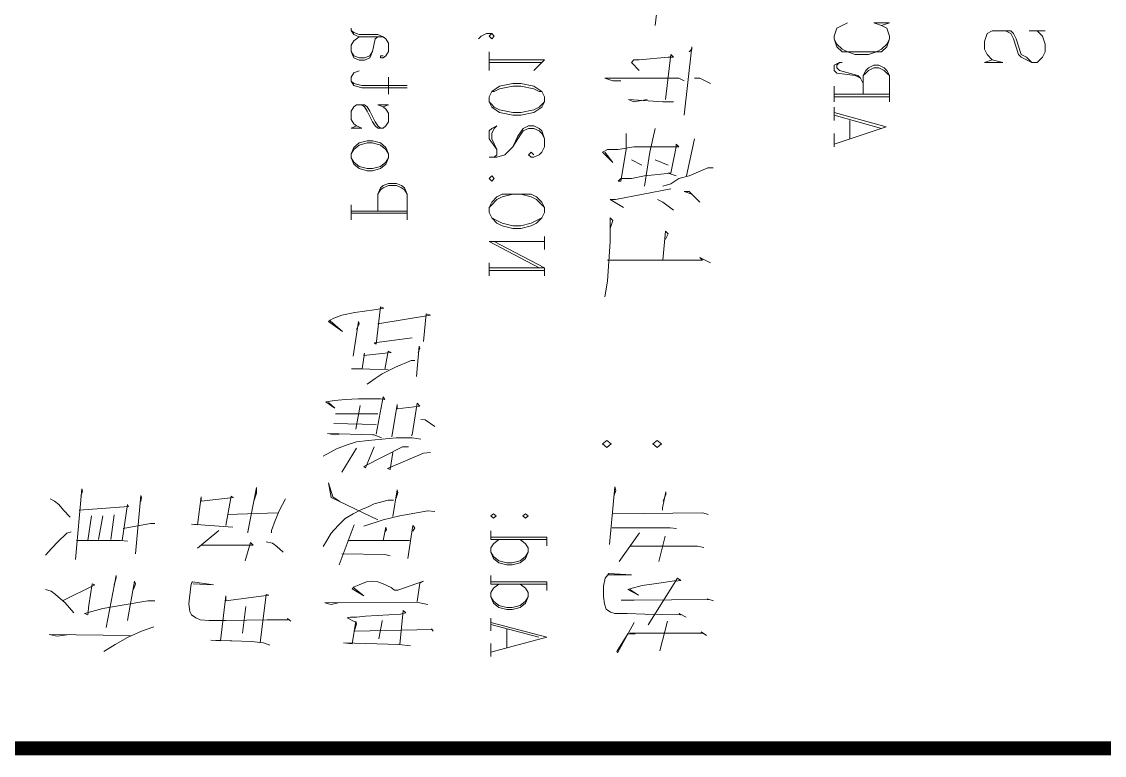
# Model space of a CAD drawing. Extents: x 1332633 to 1595679, y 264824 to 640777.
# Drawn here: x 1519759 to 1521697, y 324908 to 326222 of the extents above; entities that cross this region are included whole.
import ezdxf
from ezdxf.enums import TextEntityAlignment as Align

# ---------------------------------------------------------------- set-up
doc = ezdxf.new("R2010")
doc.units = 0
doc.header["$LTSCALE"] = 1000
doc.header["$MEASUREMENT"] = 0
doc.layers.get('0').update_dxf_attribs({"linetype": 'CONTINUOUS'})
doc.layers.add('_公共_图框', color=4, linetype='CONTINUOUS', lineweight=5)
doc.layers.add('A-Wall(建筑墙)', color=255, linetype='CONTINUOUS')
doc.styles.add('图框文字', font='SIMKAI.TTF')

# ---------------------------------------------------------------- blocks, each defined once
blk = doc.blocks.new('qqwqw')
at = {"color": 4, "lineweight": 0}
for points in [[(-3215.6, 10685.6), (-3215.6, 10699.8), (-3215.6, 10671.5), (-3215.6, 10685.6), (-3225, 10695), (-3239.2, 10699.8), (-3253.3, 10699.8), (-3262.8, 10695), (-3272.2, 10685.6), (-3272.2, 10676.2), (-3267.5, 10666.7), (-3262.8, 10657.3), (-3258, 10652.6), (-3229.7, 10643.2), (-3220.3, 10638.4), (-3215.6, 10629)], [(-3272.2, 10676.2), (-3262.8, 10666.7), (-3258, 10657.3), (-3229.7, 10647.9), (-3220.3, 10643.2), (-3215.6, 10638.4), (-3215.6, 10629), (-3215.6, 10605.4), (-3220.3, 10596), (-3234.5, 10591.3), (-3248.6, 10591.3), (-3258, 10596), (-3267.5, 10605.4), (-3272.2, 10624.3), (-3272.2, 10591.3), (-3267.5, 10605.4)], [(-3418.4, 10322.4), (-3387.5, 10415.3), (-3361.7, 10322.4)], [(-3390.1, 10407.3), (-3366.5, 10322.4)], [(-3342.9, 10421.5), (-3295.8, 10421.5), (-3286.3, 10416.8), (-3281.6, 10412.1), (-3276.9, 10402.6), (-3276.9, 10393.2), (-3281.6, 10383.8), (-3286.3, 10379), (-3295.8, 10374.3), (-3328.8, 10374.3)], [(-3333.5, 10322.4), (-3333.5, 10421.5)], [(-3328.8, 10421.5), (-3328.8, 10322.4)], [(-3295.8, 10421.5), (-3291.1, 10416.8), (-3286.3, 10412.1), (-3281.6, 10402.6), (-3281.6, 10393.2), (-3286.3, 10383.8), (-3291.1, 10379), (-3295.8, 10374.3)], [(-3206.2, 10407.3), (-3201.4, 10393.2), (-3201.4, 10421.5), (-3206.2, 10407.3), (-3210.9, 10416.8), (-3225, 10421.5), (-3229.7, 10421.5), (-3243.9, 10416.8), (-3253.3, 10407.3), (-3253.3, 10397.9), (-3258, 10383.8), (-3258, 10360.2), (-3253.3, 10346), (-3253.3, 10336.6), (-3243.9, 10327.2), (-3229.7, 10322.4), (-3225, 10322.4), (-3210.9, 10327.2), (-3206.2, 10336.6), (-3201.4, 10346)], [(-3229.7, 10421.5), (-3239.2, 10416.8), (-3248.6, 10407.3), (-3253.3, 10397.9), (-3253.3, 10383.8), (-3253.3, 10360.2), (-3253.3, 10346), (-3248.6, 10336.6), (-3239.2, 10327.2), (-3229.7, 10322.4)], [(-3309.9, 10374.3), (-3300.5, 10369.6), (-3295.8, 10364.9), (-3286.3, 10331.9), (-3281.6, 10327.2), (-3276.9, 10327.2), (-3272.2, 10331.9)], [(-3300.5, 10369.6), (-3295.8, 10360.2), (-3291.1, 10327.2), (-3286.3, 10322.4), (-3276.9, 10322.4), (-3272.2, 10331.9), (-3272.2, 10336.6)], [(-3409, 10350.7), (-3376, 10350.7)], [(-3423.1, 10322.4), (-3399.5, 10322.4)], [(-3376, 10322.4), (-3352.4, 10322.4)], [(-3342.9, 10322.4), (-3314.6, 10322.4)], [(-3630.7, 10100.8), (-3621.2, 10081.9), (-3625.9, 10086.6), (-3625.9, 10053.6), (-3625.9, 9964), (-3625.9, 9916.8)], [(-3460.9, 10105.5), (-3460.9, 10096), (-3475, 10063), (-3479.7, 10044.2), (-3489.2, 10030), (-3493.9, 10015.9)], [(-3309.9, 10100.8), (-3300.5, 10081.9), (-3300.5, 10072.5)], [(-3522.2, 10081.9), (-3503.3, 10063), (-3503.3, 10053.6), (-3508, 10067.7)], [(-3475, 10058.3), (-3409, 10072.5)], [(-3366.5, 10053.6), (-3243.9, 10067.7), (-3248.6, 10067.7), (-3253.3, 10063)], [(-3475, 10039.4), (-3470.3, 10025.3), (-3470.3, 10030), (-3475, 9982.8), (-3479.7, 9959.3), (-3479.7, 9940.4), (-3484.4, 9935.7), (-3484.4, 9940.4), (-3427.8, 9949.8), (-3399.5, 9949.8)], [(-3470.3, 10030), (-3423.1, 10039.4), (-3418.4, 10039.4), (-3423.1, 10044.2), (-3423.1, 10034.7), (-3423.1, 9987.6), (-3423.1, 9964), (-3427.8, 9935.7), (-3427.8, 9916.8), (-3432.6, 9907.4), (-3451.4, 9926.2), (-3432.6, 9912.1)], [(-3305.2, 10053.6), (-3300.5, 10044.2), (-3300.5, 9912.1), (-3305.2, 9926.2), (-3305.2, 9940.4)], [(-3625.9, 10015.9), (-3574.1, 10020.6), (-3578.8, 10025.3), (-3588.2, 10020.6)], [(-3536.3, 10034.7), (-3522.2, 10015.9), (-3517.5, 10006.4)], [(-3531.6, 9945.1), (-3517.5, 9921.5), (-3517.5, 9931), (-3498.6, 10030)], [(-3456.1, 10025.3), (-3446.7, 10001.7)], [(-3342.9, 10034.7), (-3342.9, 10015.9), (-3338.2, 9954.5), (-3342.9, 9964), (-3338.2, 9987.6)], [(-3338.2, 10020.6), (-3258, 10030), (-3262.8, 10034.7), (-3262.8, 10025.3), (-3267.5, 9973.4), (-3267.5, 9964), (-3272.2, 9959.3), (-3286.3, 9973.4), (-3272.2, 9959.3)], [(-3493.9, 9982.8), (-3432.6, 9992.3), (-3390.1, 10001.7)], [(-3206.2, 10001.7), (-3088.2, 10015.9), (-3093, 10015.9), (-3102.4, 10015.9)], [(-3456.1, 9978.1), (-3446.7, 9959.3)], [(-3692, 9912.1), (-3663.7, 9916.8), (-3592.9, 9921.5), (-3550.5, 9921.5), (-3555.2, 9926.2), (-3569.3, 9921.5)], [(-3654.2, 9803.6), (-3640.1, 9803.6)], [(-3644.8, 9704.6), (-3644.8, 9803.6)], [(-3640.1, 9794.2), (-3592.9, 9704.6), (-3592.9, 9803.6)], [(-3640.1, 9704.6), (-3640.1, 9803.6), (-3592.9, 9714)], [(-3607.1, 9803.6), (-3583.5, 9803.6)], [(-3541, 9803.6), (-3550.5, 9798.9), (-3559.9, 9789.5), (-3564.6, 9780), (-3569.3, 9761.2), (-3569.3, 9747), (-3564.6, 9728.1), (-3559.9, 9718.7), (-3550.5, 9709.3), (-3541, 9704.6), (-3531.6, 9704.6), (-3522.2, 9709.3), (-3512.7, 9718.7), (-3508, 9728.1), (-3508, 9747), (-3508, 9761.2), (-3508, 9780), (-3512.7, 9789.5), (-3522.2, 9798.9), (-3531.6, 9803.6), (-3541, 9803.6), (-3550.5, 9798.9), (-3555.2, 9789.5), (-3559.9, 9780), (-3564.6, 9761.2), (-3564.6, 9747), (-3559.9, 9728.1), (-3555.2, 9718.7), (-3550.5, 9709.3), (-3541, 9704.6)], [(-3531.6, 9704.6), (-3526.9, 9709.3), (-3517.5, 9718.7), (-3512.7, 9728.1), (-3508, 9747), (-3508, 9761.2), (-3512.7, 9780), (-3517.5, 9789.5), (-3526.9, 9798.9), (-3531.6, 9803.6)], [(-3437.3, 9784.7), (-3432.6, 9780), (-3437.3, 9775.3), (-3442, 9780), (-3442, 9784.7), (-3437.3, 9794.2), (-3432.6, 9798.9), (-3423.1, 9803.6), (-3409, 9803.6), (-3394.8, 9798.9), (-3390.1, 9794.2), (-3385.4, 9784.7), (-3385.4, 9775.3), (-3390.1, 9765.9), (-3404.3, 9756.4), (-3423.1, 9747), (-3427.8, 9742.3), (-3437.3, 9732.9), (-3442, 9718.7), (-3442, 9704.6)], [(-3409, 9803.6), (-3399.5, 9798.9), (-3394.8, 9794.2), (-3390.1, 9784.7), (-3390.1, 9775.3), (-3394.8, 9765.9), (-3409, 9756.4), (-3423.1, 9747)], [(-3342.9, 9803.6), (-3352.4, 9798.9), (-3361.8, 9784.7), (-3366.5, 9761.2), (-3366.5, 9747), (-3361.8, 9723.4), (-3352.4, 9709.3), (-3342.9, 9704.6), (-3333.5, 9704.6), (-3324.1, 9709.3), (-3314.6, 9723.4), (-3309.9, 9747), (-3309.9, 9761.2), (-3314.6, 9784.7), (-3324.1, 9798.9), (-3333.5, 9803.6), (-3342.9, 9803.6), (-3347.7, 9798.9), (-3352.4, 9794.2), (-3357.1, 9784.7), (-3361.8, 9761.2), (-3361.8, 9747), (-3357.1, 9723.4), (-3352.4, 9714), (-3347.7, 9709.3), (-3342.9, 9704.6)], [(-3333.5, 9704.6), (-3324.1, 9709.3), (-3324.1, 9714), (-3319.4, 9723.4), (-3314.6, 9747), (-3314.6, 9761.2), (-3319.4, 9784.7), (-3324.1, 9794.2), (-3324.1, 9798.9)], [(-3286.3, 9784.7), (-3281.6, 9789.5), (-3267.5, 9803.6), (-3267.5, 9704.6)], [(-3272.2, 9798.9), (-3272.2, 9704.6)], [(-3475, 9709.3), (-3479.7, 9704.6), (-3484.4, 9709.3), (-3479.7, 9714), (-3475, 9709.3), (-3475, 9709.3)], [(-3442, 9714), (-3437.3, 9718.7), (-3427.8, 9718.7), (-3409, 9709.3), (-3399.5, 9709.3), (-3390.1, 9714), (-3385.4, 9718.7)], [(-3427.8, 9718.7), (-3409, 9704.6), (-3394.8, 9704.6), (-3390.1, 9709.3), (-3385.4, 9718.7)], [(-3220.3, 9709.3), (-3225, 9704.6), (-3229.7, 9709.3), (-3225, 9714), (-3220.3, 9709.3), (-3220.3, 9699.8), (-3225, 9690.4), (-3229.7, 9685.7)], [(-3654.2, 9704.6), (-3630.7, 9704.6)], [(-3286.3, 9704.6), (-3253.3, 9704.6)]]:
    blk.add_lwpolyline(points, dxfattribs=at)
at = {"layer": '_公共_图框'}
for p, q in [((-4235.8, 10106.1), (-4232.2, 10095.2)), ((-4233.5, 10098.3), (-4234.8, 9964.5)), ((-4232.2, 10095.2), (-4233.5, 10098.3)), ((-4297.7, 10093.7), (-4291.4, 10084.1)), ((-4293.8, 10087.2), (-4293.8, 9956.7)), ((-4291.4, 10084.1), (-4293.8, 10087.2)), ((-4140.2, 10089), (-4137.8, 10077.8)), ((-4081.2, 10096.8), (-4078.6, 10087.2)), ((-4078.6, 10087.2), (-4079.9, 9926.6)), ((-4137.8, 10077.8), (-4137.8, 9958.3)), ((-4278.7, 9989.7), (-4195.5, 10041.7)), ((-4264.9, 10057.3), (-4258.7, 10044.8)), ((-4261, 10047.9), (-4260, 9983.5)), ((-4258.7, 10044.8), (-4261, 10047.9)), ((-4199.4, 10040.1), (-4204.4, 10008.4)), ((-4199.4, 10047.9), (-4200.7, 10038.6)), ((-4200.7, 10038.6), (-4199.4, 10040.1)), ((-4195.5, 10041.7), (-4199.4, 10047.9)), ((-4106.4, 10040.1), (-4105.1, 10029)), ((-4325.2, 10010.2), (-4272.5, 10024.3)), ((-4105.1, 10029), (-4105.1, 9925)), ((-4069.7, 10014.9), (-4040.9, 10021.2)), ((-4045.8, 10021.2), (-4057.3, 10016.5)), ((-4040.9, 10021.2), (-4045.8, 10021.2)), ((-4204.4, 10008.4), (-4208.3, 9978.5)), ((-4165.4, 10008.4), (-4120.1, 10019.6)), ((-4073.6, 10014.9), (-4069.7, 10014.9)), ((-3955.1, 10013.4), (-3961.3, 10005.3)), ((-3961.3, 10005.3), (-3955.1, 9997.5)), ((-3948.9, 10005.3), (-3955.1, 10013.4)), ((-3955.1, 9997.5), (-3948.9, 10005.3)), ((-4260, 9983.5), (-4258.7, 9951.8)), ((-3955.1, 9997.5), (-3955.1, 9997.5)), ((-4329.1, 9934.6), (-4275, 9964.5)), ((-4295.1, 9966.1), (-4295.1, 9953.3)), ((-4293.8, 9956.7), (-4295.1, 9966.1)), ((-4234.8, 9964.5), (-4234.8, 9940.8)), ((-4225.9, 9972.3), (-4215.8, 9956.7)), ((-4215.8, 9953.3), (-4225.9, 9972.3)), ((-4208.3, 9978.5), (-4214.5, 9956.7)), ((-4165.4, 9937.7), (-4113.9, 9973.9)), ((-4295.1, 9953.3), (-4326.5, 9933.1)), ((-4258.7, 9951.8), (-4258.7, 9929.9)), ((-4234.8, 9940.8), (-4234.8, 9959.8)), ((-4214.5, 9956.7), (-4215.8, 9953.3)), ((-4189.3, 9959.8), (-4189.3, 9917.2)), ((-4186.9, 9918.8), (-4189.3, 9959.8)), ((-4326.5, 9933.1), (-4329.1, 9934.6)), ((-4258.7, 9929.9), (-4256.1, 9921.9)), ((-4135.2, 9920.3), (-4032, 9929.9)), ((-4038.3, 9931.5), (-4048.4, 9928.1)), ((-4032, 9929.9), (-4038.3, 9931.5)), ((-3955.1, 9923.4), (-3961.3, 9915.6)), ((-3948.9, 9915.6), (-3955.1, 9923.4)), ((-4256.1, 9921.9), (-4251.1, 9914.1)), ((-4251.1, 9914.1), (-4241, 9911)), ((-4241, 9911), (-4228.3, 9909.4)), ((-4228.3, 9909.4), (-4209.6, 9909.4)), ((-4209.6, 9909.4), (-4195.5, 9912.5)), ((-4195.5, 9912.5), (-4186.9, 9918.8)), ((-4189.3, 9917.2), (-4191.9, 9915.6)), ((-3961.3, 9915.6), (-3955.1, 9907.8)), ((-3955.1, 9907.8), (-3948.9, 9915.6)), ((-3955.1, 9907.8), (-3955.1, 9907.8)), ((-4327.8, 9707.7), (-4301, 9807.8)), ((-4301, 9807.8), (-4274.5, 9707.7)), ((-4217.4, 9807.8), (-4202, 9807.8)), ((-4205.9, 9807.8), (-4205.9, 9707.7)), ((-4202, 9807.8), (-4202, 9707.7)), ((-4137.3, 9807.8), (-4122.2, 9807.8)), ((-4125.9, 9807.8), (-4125.9, 9707.7)), ((-4122.2, 9807.8), (-4122.2, 9707.7)), ((-4301, 9793.5), (-4278.2, 9707.7)), ((-4240.2, 9769.6), (-4247.8, 9760.2)), ((-4236.3, 9769.6), (-4244.1, 9760.2)), ((-4228.8, 9774.5), (-4240.2, 9769.6)), ((-4228.8, 9774.5), (-4236.3, 9769.6)), ((-4221.3, 9774.5), (-4228.8, 9774.5)), ((-4213.5, 9769.6), (-4221.3, 9774.5)), ((-4205.9, 9760.2), (-4213.5, 9769.6)), ((-4160.2, 9769.6), (-4168, 9760.2)), ((-4156.5, 9769.6), (-4164.1, 9760.2)), ((-4148.7, 9774.5), (-4160.2, 9769.6)), ((-4148.7, 9774.5), (-4156.5, 9769.6)), ((-4141.2, 9774.5), (-4148.7, 9774.5)), ((-4133.7, 9769.6), (-4141.2, 9774.5)), ((-4125.9, 9760.2), (-4133.7, 9769.6)), ((-4084, 9774.5), (-4087.9, 9769.6)), ((-4087.9, 9769.6), (-4084, 9764.9)), ((-4084, 9774.5), (-4084, 9774.5)), ((-4080.4, 9769.6), (-4084, 9774.5)), ((-4084, 9764.9), (-4080.4, 9769.6)), ((-4247.8, 9760.2), (-4251.7, 9745.9)), ((-4244.1, 9760.2), (-4247.8, 9745.9)), ((-4168, 9760.2), (-4171.6, 9745.9)), ((-4164.1, 9760.2), (-4168, 9745.9)), ((-4320, 9736.3), (-4286, 9736.3)), ((-4251.7, 9745.9), (-4251.7, 9736.3)), ((-4251.7, 9736.3), (-4247.8, 9722)), ((-4247.8, 9745.9), (-4247.8, 9736.3)), ((-4247.8, 9736.3), (-4244.1, 9722)), ((-4171.6, 9745.9), (-4171.6, 9736.3)), ((-4171.6, 9736.3), (-4168, 9722)), ((-4168, 9745.9), (-4168, 9736.3)), ((-4168, 9736.3), (-4164.1, 9722)), ((-4247.8, 9722), (-4240.2, 9712.7)), ((-4244.1, 9722), (-4236.3, 9712.7)), ((-4240.2, 9712.7), (-4228.8, 9707.7)), ((-4236.3, 9712.7), (-4228.8, 9707.7)), ((-4221.3, 9707.7), (-4213.5, 9712.7)), ((-4213.5, 9712.7), (-4205.9, 9722)), ((-4168, 9722), (-4160.2, 9712.7)), ((-4164.1, 9722), (-4156.5, 9712.7)), ((-4160.2, 9712.7), (-4148.7, 9707.7)), ((-4156.5, 9712.7), (-4148.7, 9707.7)), ((-4141.2, 9707.7), (-4133.7, 9712.7)), ((-4133.7, 9712.7), (-4125.9, 9722)), ((-4084, 9717.3), (-4087.9, 9712.7)), ((-4087.9, 9712.7), (-4084, 9707.7)), ((-4084, 9717.3), (-4084, 9717.3)), ((-4080.4, 9712.7), (-4084, 9717.3)), ((-4084, 9707.7), (-4080.4, 9712.7)), ((-4335.3, 9707.7), (-4312.5, 9707.7)), ((-4289.6, 9707.7), (-4266.7, 9707.7)), ((-4228.8, 9707.7), (-4221.3, 9707.7)), ((-4205.9, 9707.7), (-4190.6, 9707.7)), ((-4148.7, 9707.7), (-4141.2, 9707.7)), ((-4125.9, 9707.7), (-4110.8, 9707.7)), ((-4290.1, 9604.5), (-4286.2, 9601.4)), ((-4287.5, 9603), (-4290.1, 9464.5)), ((-4286.2, 9601.4), (-4287.5, 9603)), ((-4242.3, 9595.2), (-4238.4, 9574.7)), ((-4074.7, 9595.2), (-4083.5, 9544.8)), ((-4076, 9607.7), (-4074.7, 9595.2)), ((-3970.2, 9599.9), (-3971.5, 9587.4)), ((-3923.7, 9607.7), (-3912.2, 9590.5)), ((-3724.8, 9599.9), (-3739.9, 9505.5)), ((-3722.2, 9592.1), (-3724.8, 9599.9)), ((-4238.4, 9574.7), (-4239.7, 9410.9)), ((-4237.1, 9576.2), (-4204.4, 9580.9)), ((-4200.7, 9587.4), (-4217.1, 9541.6)), ((-4204.4, 9580.9), (-4200.7, 9587.4)), ((-3971.5, 9587.4), (-3999.3, 9522.7)), ((-3946.3, 9582.7), (-3943.9, 9566.9)), ((-3938.7, 9566.9), (-3882.1, 9576.2)), ((-3912.2, 9590.5), (-3911.2, 9582.7)), ((-3887.3, 9580.9), (-3892.2, 9540.1)), ((-3882.1, 9576.2), (-3887.3, 9580.9)), ((-3834.3, 9574.7), (-3780.2, 9579.3)), ((-3783.8, 9580.9), (-3791.4, 9577.8)), ((-3780.2, 9579.3), (-3783.8, 9580.9)), ((-3771.4, 9587.4), (-3722.2, 9592.1)), ((-4316.6, 9563.7), (-4314, 9543.2)), ((-4257.4, 9555.9), (-4260, 9546.3)), ((-4253.5, 9551), (-4257.4, 9555.9)), ((-4160.4, 9559.1), (-4101.2, 9568.4)), ((-4127.7, 9562.2), (-4127.7, 9452)), ((-4105.1, 9571.5), (-4111.3, 9568.4)), ((-4101.2, 9568.4), (-4105.1, 9571.5)), ((-3960.3, 9560.6), (-3960.3, 9549.4)), ((-3943.9, 9566.9), (-3943.9, 9538.5)), ((-3940, 9565.3), (-3938.7, 9566.9)), ((-3805.4, 9565.3), (-3817.9, 9537)), ((-3805.4, 9571.5), (-3805.4, 9565.3)), ((-3765.1, 9566.9), (-3774, 9499)), ((-3553.6, 9557.8), (-3507.8, 9557.8)), ((-3542.1, 9557.8), (-3542.1, 9457.7)), ((-3538.2, 9557.8), (-3538.2, 9457.7)), ((-3507.8, 9557.8), (-3496.4, 9553.1)), ((-3507.8, 9557.8), (-3500.3, 9553.1)), ((-3317.3, 9557.8), (-3317.3, 9476.9)), ((-3313.7, 9557.8), (-3313.7, 9476.9)), ((-4314, 9544.8), (-4253.5, 9551)), ((-4314, 9543.2), (-4311.4, 9443.9)), ((-4260, 9546.3), (-4263.6, 9483.4)), ((-4217.1, 9541.6), (-4217.1, 9535.4)), ((-4217.1, 9535.4), (-4211.9, 9529.2)), ((-4083.5, 9544.8), (-4091, 9514.9)), ((-4084.8, 9532.3), (-4037, 9540.1)), ((-4041.9, 9541.6), (-4052.1, 9538.5)), ((-4037, 9540.1), (-4041.9, 9541.6)), ((-3960.3, 9549.4), (-3995.4, 9480.3)), ((-3943.9, 9538.5), (-3946.3, 9513.3)), ((-3884.7, 9540.1), (-3942.6, 9530.7)), ((-3892.2, 9540.1), (-3884.7, 9540.1)), ((-3817.9, 9537), (-3829.3, 9513.3)), ((-3500.3, 9553.1), (-3496.4, 9548.1)), ((-3496.4, 9553.1), (-3492.5, 9548.1)), ((-3496.4, 9548.1), (-3492.5, 9538.8)), ((-3492.5, 9548.1), (-3488.9, 9538.8)), ((-3492.5, 9538.8), (-3492.5, 9524.5)), ((-3488.9, 9538.8), (-3488.9, 9524.5)), ((-4211.9, 9529.2), (-4205.7, 9514.9)), ((-4155.2, 9527.3), (-4152.9, 9518)), ((-4152.9, 9518), (-4151.6, 9440.8)), ((-4127.7, 9514.9), (-4103.8, 9519.6)), ((-4108.7, 9521.1), (-4112.6, 9518)), ((-4103.8, 9519.6), (-4108.7, 9521.1)), ((-4056, 9524.2), (-4062.2, 9499)), ((-4056, 9533.8), (-4056, 9524.2)), ((-4000.6, 9527.3), (-3970.2, 9532.3)), ((-3999.3, 9522.7), (-4000.6, 9527.3)), ((-3875.8, 9518), (-3874.5, 9510.2)), ((-3870.9, 9514.9), (-3875.8, 9518)), ((-3789, 9524.2), (-3821.8, 9518)), ((-3821.8, 9524.2), (-3820.5, 9458.2)), ((-3796.6, 9480.3), (-3791.4, 9529.2)), ((-3791.4, 9529.2), (-3789, 9524.2)), ((-3712.1, 9516.4), (-3714.7, 9499)), ((-3709.8, 9510.2), (-3712.1, 9516.4)), ((-3492.5, 9524.5), (-3496.4, 9514.9)), ((-3488.9, 9524.5), (-3492.5, 9514.9)), ((-3454.5, 9519.8), (-3462.1, 9510.2)), ((-3450.6, 9519.8), (-3458.2, 9510.2)), ((-3443.1, 9524.5), (-3454.5, 9519.8)), ((-3443.1, 9524.5), (-3450.6, 9519.8)), ((-3435.6, 9524.5), (-3443.1, 9524.5)), ((-3424.1, 9519.8), (-3435.6, 9524.5)), ((-3427.8, 9519.8), (-3435.6, 9524.5)), ((-3420.2, 9510.2), (-3427.8, 9519.8)), ((-3416.3, 9510.2), (-3424.1, 9519.8)), ((-3385.9, 9519.8), (-3389.8, 9514.9)), ((-3378.4, 9524.5), (-3385.9, 9519.8)), ((-3363.1, 9524.5), (-3378.4, 9524.5)), ((-3355.5, 9519.8), (-3363.1, 9524.5)), ((-3351.6, 9514.9), (-3355.5, 9519.8)), ((-3351.6, 9514.9), (-3348, 9524.5)), ((-3348, 9524.5), (-3348, 9505.5)), ((-3328.8, 9524.5), (-3298.3, 9524.5)), ((-3264, 9514.9), (-3260.4, 9519.8)), ((-3260.4, 9519.8), (-3252.6, 9524.5)), ((-3252.6, 9524.5), (-3237.5, 9524.5)), ((-3237.5, 9524.5), (-3230, 9519.8)), ((-3230, 9519.8), (-3226.1, 9514.9)), ((-4272.5, 9513.3), (-4303.9, 9507.1)), ((-4271.2, 9513.3), (-4272.5, 9513.3)), ((-4205.7, 9514.9), (-4202, 9505.5)), ((-4202, 9505.5), (-4200.7, 9494.3)), ((-4091, 9514.9), (-4102.5, 9480.3)), ((-4091, 9505.5), (-4050.8, 9422.1)), ((-4062.2, 9499), (-4067.1, 9489.7)), ((-3998, 9483.4), (-3960.3, 9499)), ((-3946.3, 9513.3), (-3948.9, 9488.1)), ((-3943.9, 9511.8), (-3938.7, 9499)), ((-3938.7, 9499), (-3938.7, 9495.9)), ((-3937.4, 9502.4), (-3870.9, 9514.9)), ((-3920, 9502.4), (-3918.7, 9426.8)), ((-3901.1, 9505.5), (-3901.1, 9429.9)), ((-3874.5, 9510.2), (-3874.5, 9470.7)), ((-3838.2, 9500.6), (-3848, 9486.5)), ((-3829.3, 9513.3), (-3838.2, 9500.6)), ((-3776.3, 9502.4), (-3709.8, 9510.2)), ((-3774, 9499), (-3776.3, 9502.4)), ((-3714.7, 9499), (-3719.6, 9464.5)), ((-3507.8, 9505.5), (-3538.2, 9505.5)), ((-3496.4, 9510.2), (-3507.8, 9505.5)), ((-3500.3, 9510.2), (-3507.8, 9505.5)), ((-3496.4, 9514.9), (-3500.3, 9510.2)), ((-3492.5, 9514.9), (-3496.4, 9510.2)), ((-3462.1, 9510.2), (-3466, 9495.9)), ((-3458.2, 9510.2), (-3462.1, 9495.9)), ((-3416.3, 9495.9), (-3420.2, 9510.2)), ((-3412.7, 9495.9), (-3416.3, 9510.2)), ((-3389.8, 9514.9), (-3389.8, 9505.5)), ((-3389.8, 9510.2), (-3385.9, 9505.5)), ((-3389.8, 9505.5), (-3385.9, 9500.6)), ((-3385.9, 9505.5), (-3378.4, 9500.6)), ((-3385.9, 9500.6), (-3378.4, 9495.9)), ((-3378.4, 9500.6), (-3359.4, 9491.2)), ((-3348, 9505.5), (-3351.6, 9514.9)), ((-3264, 9510.2), (-3264, 9514.9)), ((-3260.4, 9510.2), (-3264, 9510.2)), ((-3260.4, 9514.9), (-3260.4, 9510.2)), ((-3230, 9500.6), (-3252.6, 9495.9)), ((-3226.1, 9505.5), (-3230, 9500.6)), ((-3226.1, 9514.9), (-3222.2, 9505.5)), ((-3226.1, 9514.9), (-3226.1, 9472)), ((-3222.2, 9505.5), (-3222.2, 9472)), ((-4263.6, 9483.4), (-4264.9, 9467.6)), ((-4227.2, 9480.3), (-4213.2, 9462.9)), ((-4214.5, 9459.8), (-4227.2, 9480.3)), ((-4202, 9485), (-4207, 9472.3)), ((-4200.7, 9494.3), (-4202, 9485)), ((-4067.1, 9489.7), (-4073.6, 9473.8)), ((-3995.4, 9480.3), (-3998, 9483.4)), ((-3948.9, 9488.1), (-3951.5, 9467.6)), ((-3938.7, 9495.9), (-3936.4, 9415.6)), ((-3820.5, 9477.2), (-3792.7, 9481.9)), ((-3820.5, 9458.2), (-3820.5, 9477.2)), ((-3792.7, 9481.9), (-3796.6, 9480.3)), ((-3466, 9495.9), (-3466, 9486.3)), ((-3466, 9486.3), (-3462.1, 9472)), ((-3462.1, 9495.9), (-3462.1, 9486.3)), ((-3462.1, 9486.3), (-3458.2, 9472)), ((-3420.2, 9472), (-3416.3, 9486.3)), ((-3416.3, 9486.3), (-3416.3, 9495.9)), ((-3416.3, 9472), (-3412.7, 9486.3)), ((-3412.7, 9486.3), (-3412.7, 9495.9)), ((-3378.4, 9495.9), (-3359.4, 9486.3)), ((-3359.4, 9491.2), (-3351.6, 9486.3)), ((-3359.4, 9486.3), (-3351.6, 9481.6)), ((-3351.6, 9486.3), (-3348, 9481.6)), ((-3351.6, 9481.6), (-3348, 9476.9)), ((-3348, 9481.6), (-3348, 9467.3)), ((-3264, 9491.2), (-3267.9, 9481.6)), ((-3267.9, 9481.6), (-3267.9, 9472)), ((-3252.6, 9495.9), (-3264, 9491.2)), ((-3260.4, 9491.2), (-3264, 9481.6)), ((-3264, 9481.6), (-3264, 9472)), ((-3252.6, 9495.9), (-3260.4, 9491.2)), ((-4312.7, 9459.8), (-4272.5, 9466)), ((-4311.4, 9443.9), (-4312.7, 9459.8)), ((-4277.4, 9467.6), (-4287.5, 9464.5)), ((-4272.5, 9466), (-4277.4, 9467.6)), ((-4266.2, 9450.4), (-4273.7, 9464.5)), ((-4264.9, 9467.6), (-4264.9, 9456.7)), ((-4210.9, 9462.9), (-4214.5, 9459.8)), ((-4207, 9472.3), (-4210.9, 9462.9)), ((-4171.6, 9436.1), (-4099.9, 9462.9)), ((-4079.9, 9461.3), (-4088.7, 9447)), ((-4073.6, 9473.8), (-4079.9, 9461.3)), ((-3962.6, 9467.6), (-4005.5, 9440.8)), ((-3951.5, 9467.6), (-3956.4, 9450.4)), ((-3928.6, 9466), (-3886, 9473.8)), ((-3874.5, 9470.7), (-3875.8, 9447)), ((-3797.9, 9461.3), (-3736, 9470.7)), ((-3739.9, 9472.3), (-3750.1, 9467.6)), ((-3736, 9470.7), (-3739.9, 9472.3)), ((-3719.6, 9464.5), (-3724.8, 9440.8)), ((-3553.6, 9457.7), (-3526.8, 9457.7)), ((-3462.1, 9472), (-3454.5, 9462.6)), ((-3458.2, 9472), (-3450.6, 9462.6)), ((-3454.5, 9462.6), (-3443.1, 9457.7)), ((-3450.6, 9462.6), (-3443.1, 9457.7)), ((-3443.1, 9457.7), (-3435.6, 9457.7)), ((-3435.6, 9457.7), (-3424.1, 9462.6)), ((-3435.6, 9457.7), (-3427.8, 9462.6)), ((-3427.8, 9462.6), (-3420.2, 9472)), ((-3424.1, 9462.6), (-3416.3, 9472)), ((-3389.8, 9476.9), (-3389.8, 9457.7)), ((-3385.9, 9467.3), (-3389.8, 9476.9)), ((-3389.8, 9457.7), (-3385.9, 9467.3)), ((-3382, 9462.6), (-3385.9, 9467.3)), ((-3374.5, 9457.7), (-3382, 9462.6)), ((-3359.4, 9457.7), (-3374.5, 9457.7)), ((-3351.6, 9462.6), (-3359.4, 9457.7)), ((-3348, 9467.3), (-3351.6, 9462.6)), ((-3317.3, 9476.9), (-3313.7, 9462.6)), ((-3313.7, 9476.9), (-3309.8, 9462.6)), ((-3313.7, 9462.6), (-3305.9, 9457.7)), ((-3309.8, 9462.6), (-3305.9, 9457.7)), ((-3305.9, 9457.7), (-3298.3, 9457.7)), ((-3298.3, 9457.7), (-3290.8, 9462.6)), ((-3290.8, 9462.6), (-3286.9, 9472)), ((-3267.9, 9472), (-3264, 9462.6)), ((-3264, 9472), (-3260.4, 9462.6)), ((-3264, 9462.6), (-3252.6, 9457.7)), ((-3260.4, 9462.6), (-3252.6, 9457.7)), ((-3252.6, 9457.7), (-3241.2, 9457.7)), ((-3241.2, 9457.7), (-3233.6, 9462.6)), ((-3233.6, 9462.6), (-3226.1, 9472)), ((-3226.1, 9472), (-3222.2, 9462.6)), ((-3222.2, 9472), (-3218.6, 9462.6)), ((-3222.2, 9462.6), (-3214.7, 9457.7)), ((-3218.6, 9462.6), (-3214.7, 9457.7)), ((-3214.7, 9457.7), (-3210.8, 9457.7)), ((-4264.9, 9456.7), (-4266.2, 9450.4)), ((-4088.7, 9447), (-4101.2, 9434.6)), ((-3956.4, 9450.4), (-3963.9, 9431.4)), ((-3875.8, 9447), (-3877.1, 9428.3)), ((-3753.7, 9442.4), (-3734.7, 9420.3)), ((-3736, 9417.2), (-3753.7, 9442.4)), ((-3724.8, 9440.8), (-3729.8, 9426.8)), ((-4242.3, 9422.1), (-4239.7, 9434.6)), ((-4239.7, 9410.9), (-4242.3, 9422.1)), ((-4117.5, 9420.3), (-4127.7, 9414)), ((-4115, 9422.1), (-4117.5, 9420.3)), ((-4101.2, 9434.6), (-4115, 9422.1)), ((-4049.7, 9425.2), (-4058.3, 9437.7)), ((-4050.8, 9422.1), (-4024.5, 9417.2)), ((-4024.5, 9417.2), (-4049.7, 9425.2)), ((-3963.9, 9431.4), (-3976.7, 9407.8)), ((-3938.7, 9428.3), (-3937.4, 9436.1)), ((-3936.4, 9415.6), (-3938.7, 9428.3)), ((-3890.9, 9428.3), (-3880.8, 9417.2)), ((-3879.7, 9412.5), (-3890.9, 9428.3)), ((-3877.1, 9428.3), (-3879.7, 9412.5)), ((-3733.7, 9420.3), (-3736, 9417.2)), ((-3729.8, 9426.8), (-3733.7, 9420.3)), ((-4127.7, 9414), (-4138.9, 9407.8)), ((-4272.5, 9349.8), (-4267.5, 9343.6)), ((-4269.9, 9345.2), (-4269.9, 9307.5)), ((-4267.5, 9343.6), (-4269.9, 9345.2)), ((-4149, 9335.8), (-4138.9, 9324.6)), ((-4138.9, 9324.6), (-4132.6, 9316.8)), ((-4073.6, 9329.6), (-4092.3, 9321.5)), ((-4078.6, 9326.2), (-4081.2, 9236.5)), ((-4053.4, 9340.5), (-4073.6, 9329.6)), ((-4315.3, 9312.2), (-4311.4, 9301)), ((-4224.6, 9305.9), (-4311.4, 9294.7)), ((-4269.9, 9307.5), (-4271.2, 9233.4)), ((-4235.8, 9233.4), (-4225.9, 9310.6)), ((-4225.9, 9310.6), (-4224.6, 9305.9)), ((-4132.6, 9316.8), (-4130.3, 9305.9)), ((-4110, 9315.3), (-4113.9, 9315.3)), ((-4092.3, 9321.5), (-4110, 9315.3)), ((-4311.4, 9301), (-4308.8, 9279.1)), ((-4112.6, 9272.6), (-4033.3, 9288.5)), ((-4043.2, 9288.5), (-4057.3, 9283.8)), ((-4033.3, 9288.5), (-4043.2, 9288.5)), ((-4308.8, 9279.1), (-4307.8, 9244.3)), ((-4293.8, 9263.3), (-4245.9, 9269.5)), ((-4164.1, 9268), (-4131.3, 9277.6)), ((-4136.5, 9282.3), (-4136.5, 9189.2)), ((-4131.3, 9277.6), (-4136.5, 9282.3)), ((-4113.9, 9272.6), (-4112.6, 9272.6)), ((-4103.8, 9245.9), (-4098.6, 9172.1)), ((-4057.3, 9189.2), (-4050.8, 9247.4)), ((-4050.8, 9247.4), (-4048.4, 9242.8)), ((-4307.8, 9244.3), (-4307.8, 9241.2)), ((-4307.8, 9241.2), (-4306.5, 9206.6)), ((-4307.8, 9224), (-4227.2, 9233.4)), ((-4271.2, 9233.4), (-4271.2, 9203.5)), ((-4227.2, 9233.4), (-4235.8, 9233.4)), ((-4048.4, 9242.8), (-4101.2, 9233.4)), ((-4306.5, 9206.6), (-4307.8, 9224)), ((-4207, 9211.3), (-4205.7, 9175.2)), ((-4202, 9173.6), (-4207, 9211.3)), ((-4141.5, 9183), (-4110, 9220.7)), ((-4271.2, 9203.5), (-4269.9, 9187.7)), ((-4269.9, 9187.7), (-4266.2, 9179.9)), ((-4136.5, 9189.2), (-4141.5, 9183)), ((-4099.9, 9183), (-4049.7, 9189.2)), ((-4049.7, 9189.2), (-4057.3, 9189.2)), ((-4266.2, 9179.9), (-4261, 9172.1)), ((-4261, 9172.1), (-4254.8, 9168.9)), ((-4254.8, 9168.9), (-4241, 9167.1)), ((-4241, 9167.1), (-4209.6, 9170.5)), ((-4209.6, 9170.5), (-4204.4, 9172.1)), ((-4204.4, 9172.1), (-4202, 9173.6)), ((-4098.6, 9172.1), (-4099.9, 9183)), ((-4282.6, 9104.8), (-4290.1, 9082.7)), ((-4235.8, 9093.6), (-4243.6, 9048.1)), ((-4235.8, 9106.3), (-4235.8, 9093.6)), ((-4097.5, 9098.3), (-4106.4, 9049.7)), ((-4097.5, 9106.3), (-4097.5, 9098.3)), ((-4290.1, 9082.7), (-4301.3, 9057.4)), ((-4205.7, 9071.5), (-4215.8, 9068.4)), ((-4200.7, 9069.9), (-4205.7, 9071.5)), ((-4151.6, 9071.5), (-4047.1, 9081.1)), ((-4050.8, 9082.7), (-4058.3, 9081.1)), ((-4047.1, 9081.1), (-4050.8, 9082.7)), ((-4301.3, 9057.4), (-4314, 9035.4)), ((-4297.7, 9062.1), (-4296.4, 8917.4)), ((-4271.2, 9057.4), (-4200.7, 9069.9)), ((-4129, 9057.4), (-4127.7, 9044.7)), ((-4127.7, 9048.1), (-4063.5, 9057.4)), ((-4067.1, 9059), (-4073.6, 8970.9)), ((-4063.5, 9057.4), (-4067.1, 9059)), ((-4314, 9035.4), (-4326.5, 9014.8)), ((-4283.9, 9019.5), (-4190.6, 9036.9)), ((-4243.6, 9048.1), (-4249.8, 9013.3)), ((-4194.5, 9036.9), (-4207, 9033.8)), ((-4190.6, 9036.9), (-4194.5, 9036.9)), ((-4127.7, 9044.7), (-4127.7, 8966)), ((-4082.2, 9033.8), (-4126.4, 9027.6)), ((-4249.8, 9013.3), (-4258.7, 8980.3)), ((-4126.4, 9005.5), (-4083.5, 9013.3)), ((-4243.6, 8988.1), (-4205.7, 8994.3)), ((-4207, 8999.2), (-4235.8, 8940.8)), ((-4205.7, 8994.3), (-4207, 8999.2)), ((-4083.5, 8992.7), (-4127.7, 8986.5)), ((-4261, 8986.5), (-4243.6, 8988.1)), ((-4258.7, 8980.3), (-4261, 8986.5)), ((-4161.7, 8964.4), (-4035.7, 8975.6)), ((-4039.6, 8977.1), (-4048.4, 8974)), ((-4035.7, 8975.6), (-4039.6, 8977.1)), ((-4257.4, 8961.3), (-4239.7, 8945.7)), ((-4112.6, 8956.6), (-4113.9, 8950.4)), ((-4086.1, 8955), (-4073.6, 8942.6)), ((-4299, 8931.4), (-4296.4, 8953.5)), ((-4239.7, 8945.7), (-4224.6, 8928.3)), ((-4115, 8948.8), (-4130.3, 8933)), ((-4113.9, 8950.4), (-4115, 8948.8)), ((-4073.6, 8942.6), (-4063.5, 8934.5)), ((-4063.5, 8934.5), (-4057.3, 8926.7)), ((-4296.4, 8917.4), (-4299, 8931.4)), ((-4224.6, 8928.3), (-4218.4, 8920.5)), ((-4218.4, 8920.5), (-4215.8, 8910.9)), ((-4141.5, 8922), (-4154.2, 8910.9)), ((-4130.3, 8933), (-4141.5, 8922)), ((-4057.3, 8926.7), (-4053.4, 8918.9))]:
    blk.add_line(p, q, dxfattribs=at)
at = {"layer": '_公共_图框', "const_width": 25}
blk.add_lwpolyline([(-4500, 29200), (-4500, 500)], dxfattribs=at)
at = {"layer": '_公共_图框', "style": '图框文字'}
for tag, height, p in [('建设单位', 250, (-2500, 19150)), ('合作单位', 250, (-2527, 16841.6)), ('项目名称', 250, (-2500, 15150)), ('项目编号', 250, (-2500, 13150)), ('建筑', 175, (-1300, 2800)), ('方案深化', 175, (-1300, 2450)), ('1:100', 175, (-1300, 2100)), ('20090705', 175, (-1300, 1750)), ('图号', 175, (-1300, 1225))]:
    blk.add_attdef(tag, text='', height=height, dxfattribs=at).set_placement(p, align=Align.MIDDLE_CENTER)

msp = doc.modelspace()

# ---------------------------------------------------------------- block references
at = {"layer": 'A-Wall(建筑墙)', "xscale": -1, "rotation": 270}
msp.add_blockref('qqwqw', (1510891.4, 329420.9, 0), dxfattribs=at)

doc.saveas('drawing.dxf')
